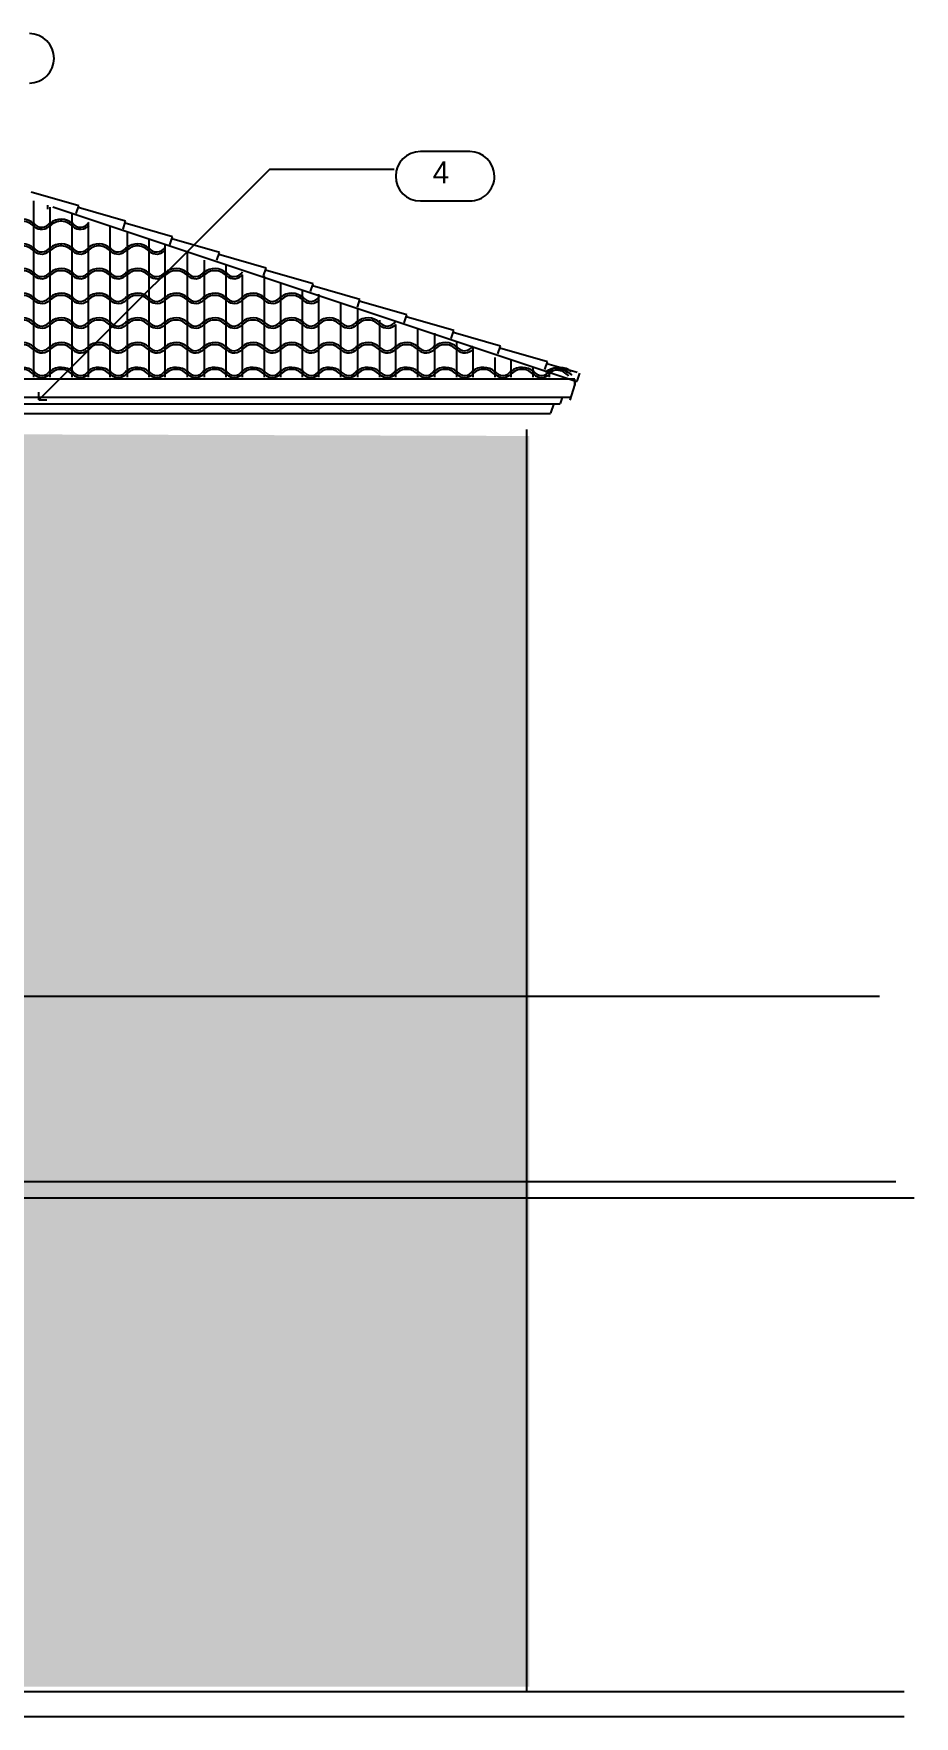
# Model space of a CAD drawing. Extents: x -92740 to -63661, y -15771 to -4391.
# Drawn here: x -85923 to -85602, y -10132 to -9518 of the extents above; entities that cross this region are included whole.
import ezdxf
from ezdxf.enums import TextEntityAlignment as Align

# ---------------------------------------------------------------- set-up
doc = ezdxf.new("R2010")
doc.units = 0
doc.header["$MEASUREMENT"] = 0
for name, color, linetype in [('B1NOTES', 2, 'Continuous'), ('ELEVATIONS', 7, 'Continuous'), ('ROOFTILE', 7, 'Continuous'), ('STUCCO', 4, 'Continuous')]:
    doc.layers.add(name, color=color, linetype=linetype)
doc.styles.add('DCADTXTSTYLE1', font='AVG_TP')

msp = doc.modelspace()

# ---------------------------------------------------------------- hatches: boundary and pattern name
at = {"layer": 'STUCCO', "linetype": 'Continuous', "ltscale": 18}
h = msp.add_hatch(dxfattribs=at)
h.set_pattern_fill('cement', color=9, scale=1.5625, style=0, pattern_type=2)
h.set_pattern_definition([(20, (0, 0), (-2.1376259, 5.8730789), [-6.09375015, 0.15625]), (55, (0, 0), (-5.11970028, 3.58485273), [-6.09375015, 0.15625]), (80, (0, 0), (-6.15504846, 1.0853011), [-6.09375015, 0.15625])])
h.paths.add_polyline_path([(-86696.25, -9662), (-86696.25, -10121), (-85742.25, -10121), (-85742.25, -9665)], flags=0)

# ---------------------------------------------------------------- linework, layer by layer
at = {"layer": 'B1NOTES', "color": 1, "linetype": 'Continuous', "ltscale": 18}
for p, q in [((-85915.5, -9527.33), (-85915.5, -9527.33)), ((-85764, -9561.33), (-85782, -9561.33)), ((-85755, -9570.33), (-85755, -9570.33)), ((-85782, -9579.33), (-85764, -9579.33))]:
    msp.add_line(p, q, dxfattribs=at)
for centre, start, end in [((-85924.5, -9527.33), 0, 90), ((-85924.5, -9527.33), 269.99999, 360), ((-85782, -9570.33), 90, 180), ((-85764, -9570.33), 0, 90), ((-85782, -9570.33), 180, 269.99999), ((-85764, -9570.33), 269.99999, 360)]:
    msp.add_arc(centre, 9, start, end, dxfattribs=at)
at = {"layer": 'ELEVATIONS', "color": 2, "linetype": 'Continuous', "ltscale": 12}
for p, q in [((-85837, -9567.83), (-85921, -9651.83)), ((-85791.5, -9567.83), (-85837, -9567.83))]:
    msp.add_line(p, q, dxfattribs=at)
at = {"layer": 'ELEVATIONS', "color": 1, "linetype": 'Continuous', "ltscale": 18}
for p, q in [((-85906.48, -9581.04), (-85923.8, -9576.06)), ((-85725.72, -9645), (-85915.99, -9581.58)), ((-85907.43, -9583.89), (-85906.48, -9581.04)), ((-85889.41, -9586.73), (-85906.72, -9581.75)), ((-85890.36, -9589.58), (-85889.41, -9586.73)), ((-85872.33, -9592.42), (-85889.64, -9587.44)), ((-85873.28, -9595.27), (-85872.33, -9592.42)), ((-85855.25, -9598.12), (-85872.57, -9593.14)), ((-85856.2, -9600.96), (-85855.25, -9598.12)), ((-85838.18, -9603.81), (-85855.49, -9598.83)), ((-85839.13, -9606.65), (-85838.18, -9603.81)), ((-85821.1, -9609.5), (-85838.41, -9604.52)), ((-85822.05, -9612.35), (-85821.1, -9609.5)), ((-85804.03, -9615.19), (-85821.34, -9610.21)), ((-85804.97, -9618.04), (-85804.03, -9615.19)), ((-85786.95, -9620.88), (-85804.26, -9615.9)), ((-85787.9, -9623.73), (-85786.95, -9620.88)), ((-85769.87, -9626.58), (-85787.19, -9621.6)), ((-85770.82, -9629.42), (-85769.87, -9626.58)), ((-85752.8, -9632.27), (-85770.11, -9627.29)), ((-85753.74, -9635.11), (-85752.8, -9632.27)), ((-85735.72, -9637.96), (-85753.03, -9632.98)), ((-85736.67, -9640.81), (-85735.72, -9637.96)), ((-85724.86, -9641.87), (-85735.96, -9638.67)), ((-85724.84, -9645), (-85723.89, -9642.15)), ((-85725.75, -9644.33), (-86714.15, -9644.33)), ((-85725.78, -9646.48), (-85727.59, -9651.91)), ((-85725.85, -9644.33), (-85725.85, -9646.48)), ((-85725.78, -9644.98), (-85724.84, -9645)), ((-85725.75, -9645), (-85725.75, -9646.48)), ((-85727.59, -9651.01), (-86712.71, -9651.01)), ((-85731.01, -9653.4), (-86708.99, -9653.4)), ((-85733.38, -9653.14), (-85734.57, -9656.7)), ((-85730.3, -9651.01), (-85731.01, -9653.14)), ((-85734.57, -9656.96), (-86705.43, -9656.96)), ((-85743.36, -9662.63), (-85743.36, -10122.78)), ((-87875.25, -10131.78), (-85605.75, -10131.78))]:
    msp.add_line(p, q, dxfattribs=at)
at = {"layer": 'ELEVATIONS', "color": 1, "linetype": 'Continuous', "ltscale": 12}
for q in [(-85921, -9649), (-85918.17, -9651.83)]:
    msp.add_line((-85921, -9651.83), q, dxfattribs=at)
at = {"layer": 'ELEVATIONS', "color": 2, "linetype": 'Continuous', "ltscale": 18}
for p, q in [((-87872.25, -9869.28), (-85614.75, -9869.28)), ((-87529.5, -9936.78), (-85608.75, -9936.78)), ((-87522.75, -9942.78), (-85602, -9942.78)), ((-87867, -10122.78), (-85605.75, -10122.78))]:
    msp.add_line(p, q, dxfattribs=at)
at = {"layer": 'ROOFTILE', "color": 7, "linetype": 'Continuous', "ltscale": 18}
for p, q in [((-85922.81, -9643.58), (-85922.81, -9579.25)), ((-85917.75, -9582.36), (-85917.75, -9580.86)), ((-85916.87, -9643.58), (-85916.87, -9581.58)), ((-85908.9, -9643.58), (-85908.9, -9583.69)), ((-85902.96, -9643.58), (-85902.96, -9587.12)), ((-85894.99, -9643.58), (-85894.99, -9588.58)), ((-85888.79, -9643.58), (-85888.79, -9590.64)), ((-85880.82, -9643.58), (-85880.82, -9593.3)), ((-85875, -9643.58), (-85875, -9595.24)), ((-85866.89, -9643.58), (-85866.89, -9597.94)), ((-85860.69, -9643.58), (-85860.69, -9600.87)), ((-85852.72, -9643.58), (-85852.72, -9602.67)), ((-85846.78, -9643.58), (-85846.78, -9606.22)), ((-85838.81, -9643.58), (-85838.81, -9606.65)), ((-85832.87, -9643.58), (-85832.87, -9609.28)), ((-85824.9, -9643.58), (-85824.9, -9611.58)), ((-85818.96, -9643.58), (-85818.96, -9613.29)), ((-85810.99, -9643.58), (-85810.99, -9616.58)), ((-85804.79, -9643.58), (-85804.79, -9618.5)), ((-85796.82, -9643.58), (-85796.82, -9622.8)), ((-85791, -9643.58), (-85791, -9624.34)), ((-85782.89, -9643.58), (-85782.89, -9625.94)), ((-85776.69, -9643.58), (-85776.69, -9627.47)), ((-85768.72, -9643.58), (-85768.72, -9630.67)), ((-85762.78, -9643.58), (-85762.78, -9632.53)), ((-85754.81, -9643.58), (-85754.81, -9636.41)), ((-85748.87, -9643.58), (-85748.87, -9637.06)), ((-85740.9, -9643.58), (-85740.9, -9639.94)), ((-85734.96, -9643.58), (-85734.96, -9640.82))]:
    msp.add_line(p, q, dxfattribs=at)
for centre, radius, start, end in [((-85927.01, -9592.14), 6.16, 46.51541, 131.14652), ((-85927.01, -9592.14), 5.41, 36.06439, 138.01279), ((-85919.97, -9585.48), 3.44, 211.65043, 331.60524), ((-85919.97, -9585.48), 4.19, 228.33814, 319.07068), ((-85912.92, -9592.14), 6.16, 46.51541, 131.14652), ((-85912.92, -9592.14), 5.41, 36.06439, 138.01279), ((-85905.88, -9585.48), 3.44, 211.65043, 331.60524), ((-85905.88, -9585.48), 4.19, 228.33814, 319.07068), ((-85927.01, -9601.14), 6.16, 46.51541, 131.14652), ((-85927.01, -9601.14), 5.41, 36.06439, 138.01279), ((-85919.97, -9594.48), 3.44, 211.65043, 331.60524), ((-85919.97, -9594.48), 4.19, 228.33814, 319.07068), ((-85912.92, -9601.14), 6.16, 46.51541, 131.14652), ((-85912.92, -9601.14), 5.41, 36.06439, 138.01279), ((-85905.88, -9594.48), 3.44, 211.65043, 331.60524), ((-85905.88, -9594.48), 4.19, 228.33814, 319.07068), ((-85899.19, -9601.14), 6.16, 46.51541, 131.14652), ((-85899.19, -9601.14), 5.41, 36.06439, 138.01279), ((-85892.15, -9594.48), 3.44, 211.65043, 331.60524), ((-85892.15, -9594.48), 4.19, 228.33814, 319.07068), ((-85885.1, -9601.14), 6.16, 46.51541, 131.14652), ((-85885.1, -9601.14), 5.41, 36.06439, 138.01279), ((-85878.06, -9594.48), 3.44, 211.65043, 331.60524), ((-85878.06, -9594.48), 4.19, 228.33814, 319.07068), ((-85927.01, -9610.14), 6.16, 46.51541, 131.14652), ((-85927.01, -9610.14), 5.41, 36.06439, 138.01279), ((-85919.97, -9603.48), 3.44, 211.65043, 331.60524), ((-85919.97, -9603.48), 4.19, 228.33814, 319.07068), ((-85912.92, -9610.14), 6.16, 46.51541, 131.14652), ((-85912.92, -9610.14), 5.41, 36.06439, 138.01279), ((-85905.88, -9603.48), 3.44, 211.65043, 331.60524), ((-85905.88, -9603.48), 4.19, 228.33814, 319.07068), ((-85899.19, -9610.14), 6.16, 46.51541, 131.14652), ((-85899.19, -9610.14), 5.41, 36.06439, 138.01279), ((-85892.15, -9603.48), 3.44, 211.65043, 331.60524), ((-85892.15, -9603.48), 4.19, 228.33814, 319.07068), ((-85885.1, -9610.14), 6.16, 46.51541, 131.14652), ((-85885.1, -9610.14), 5.41, 36.06439, 138.01279), ((-85878.06, -9603.48), 3.44, 211.65043, 331.60524), ((-85878.06, -9603.48), 4.19, 228.33814, 319.07068), ((-85871, -9610.14), 6.16, 46.51541, 131.14652), ((-85871, -9610.14), 5.41, 36.06439, 138.01279), ((-85863.96, -9603.48), 3.44, 211.65043, 331.60524), ((-85863.96, -9603.48), 4.19, 228.33814, 319.07068), ((-85856.92, -9610.14), 6.16, 46.51541, 131.14652), ((-85856.92, -9610.14), 5.41, 36.06439, 138.01279), ((-85849.87, -9603.48), 3.44, 211.65043, 331.60524), ((-85849.87, -9603.48), 4.19, 228.33814, 319.07068), ((-85927.01, -9619.14), 6.16, 46.51541, 131.14652), ((-85927.01, -9619.14), 5.41, 36.06439, 138.01279), ((-85919.97, -9612.48), 3.44, 211.65043, 331.60524), ((-85919.97, -9612.48), 4.19, 228.33814, 319.07068), ((-85912.92, -9619.14), 6.16, 46.51541, 131.14652), ((-85912.92, -9619.14), 5.41, 36.06439, 138.01279), ((-85905.88, -9612.48), 3.44, 211.65043, 331.60524), ((-85905.88, -9612.48), 4.19, 228.33814, 319.07068), ((-85899.19, -9619.14), 6.16, 46.51541, 131.14652), ((-85899.19, -9619.14), 5.41, 36.06439, 138.01279), ((-85892.15, -9612.48), 3.44, 211.65043, 331.60524), ((-85892.15, -9612.48), 4.19, 228.33814, 319.07068), ((-85885.1, -9619.14), 6.16, 46.51541, 131.14652), ((-85885.1, -9619.14), 5.41, 36.06439, 138.01279), ((-85878.06, -9612.48), 3.44, 211.65043, 331.60524), ((-85878.06, -9612.48), 4.19, 228.33814, 319.07068), ((-85871, -9619.14), 6.16, 46.51541, 131.14652), ((-85871, -9619.14), 5.41, 36.06439, 138.01279), ((-85863.96, -9612.48), 3.44, 211.65043, 331.60524), ((-85863.96, -9612.48), 4.19, 228.33814, 319.07068), ((-85856.92, -9619.14), 6.16, 46.51541, 131.14652), ((-85856.92, -9619.14), 5.41, 36.06439, 138.01279), ((-85849.87, -9612.48), 3.44, 211.65043, 331.60524), ((-85849.87, -9612.48), 4.19, 228.33814, 319.07068), ((-85843.01, -9619.14), 6.16, 46.51541, 131.14652), ((-85843.01, -9619.14), 5.41, 36.06439, 138.01279), ((-85835.97, -9612.48), 3.44, 211.65043, 331.60524), ((-85835.97, -9612.48), 4.19, 228.33814, 319.07068), ((-85828.92, -9619.14), 6.16, 46.51541, 131.14652), ((-85828.92, -9619.14), 5.41, 36.06439, 138.01279), ((-85821.88, -9612.48), 3.44, 211.65043, 331.60524), ((-85821.88, -9612.48), 4.19, 228.33814, 319.07068), ((-85927.01, -9628.14), 6.16, 46.51541, 131.14652), ((-85927.01, -9628.14), 5.41, 36.06439, 138.01279), ((-85919.97, -9621.48), 3.44, 211.65043, 331.60524), ((-85919.97, -9621.48), 4.19, 228.33814, 319.07068), ((-85912.92, -9628.14), 6.16, 46.51541, 131.14652), ((-85912.92, -9628.14), 5.41, 36.06439, 138.01279), ((-85905.88, -9621.48), 3.44, 211.65043, 331.60524), ((-85905.88, -9621.48), 4.19, 228.33814, 319.07068), ((-85899.19, -9628.14), 6.16, 46.51541, 131.14652), ((-85899.19, -9628.14), 5.41, 36.06439, 138.01279), ((-85892.15, -9621.48), 3.44, 211.65043, 331.60524), ((-85892.15, -9621.48), 4.19, 228.33814, 319.07068), ((-85885.1, -9628.14), 6.16, 46.51541, 131.14652), ((-85885.1, -9628.14), 5.41, 36.06439, 138.01279), ((-85878.06, -9621.48), 3.44, 211.65043, 331.60524), ((-85878.06, -9621.48), 4.19, 228.33814, 319.07068), ((-85871, -9628.14), 6.16, 46.51541, 131.14652), ((-85871, -9628.14), 5.41, 36.06439, 138.01279), ((-85863.96, -9621.48), 3.44, 211.65043, 331.60524), ((-85863.96, -9621.48), 4.19, 228.33814, 319.07068), ((-85856.92, -9628.14), 6.16, 46.51541, 131.14652), ((-85856.92, -9628.14), 5.41, 36.06439, 138.01279), ((-85849.87, -9621.48), 3.44, 211.65043, 331.60524), ((-85849.87, -9621.48), 4.19, 228.33814, 319.07068), ((-85843.01, -9628.14), 6.16, 46.51541, 131.14652), ((-85843.01, -9628.14), 5.41, 36.06439, 138.01279), ((-85835.97, -9621.48), 3.44, 211.65043, 331.60524), ((-85835.97, -9621.48), 4.19, 228.33814, 319.07068), ((-85828.92, -9628.14), 6.16, 46.51541, 131.14652), ((-85828.92, -9628.14), 5.41, 36.06439, 138.01279), ((-85821.88, -9621.48), 3.44, 211.65043, 331.60524), ((-85821.88, -9621.48), 4.19, 228.33814, 319.07068), ((-85815.19, -9628.14), 6.16, 46.51541, 131.14652), ((-85815.19, -9628.14), 5.41, 36.06439, 138.01279), ((-85808.15, -9621.48), 3.44, 211.65043, 331.60524), ((-85808.15, -9621.48), 4.19, 228.33814, 319.07068), ((-85801.1, -9628.14), 6.16, 46.51541, 131.14652), ((-85801.1, -9628.14), 5.41, 36.06439, 138.01279), ((-85794.06, -9621.48), 3.44, 211.65043, 331.60524), ((-85794.06, -9621.48), 4.19, 228.33814, 319.07068), ((-85927.01, -9637.14), 6.16, 46.51541, 131.14652), ((-85912.92, -9637.14), 6.16, 46.51541, 131.14652), ((-85899.19, -9637.14), 6.16, 46.51541, 131.14652), ((-85885.1, -9637.14), 6.16, 46.51541, 131.14652), ((-85871, -9637.14), 6.16, 46.51541, 131.14652), ((-85856.92, -9637.14), 6.16, 46.51541, 131.14652), ((-85843.01, -9637.14), 6.16, 46.51541, 131.14652), ((-85828.92, -9637.14), 6.16, 46.51541, 131.14652), ((-85815.19, -9637.14), 6.16, 46.51541, 131.14652), ((-85801.1, -9637.14), 6.16, 46.51541, 131.14652), ((-85787, -9637.14), 6.16, 46.51541, 131.14652), ((-85772.92, -9637.14), 6.16, 46.51541, 131.14652), ((-85927.01, -9637.14), 5.41, 36.06439, 138.01279), ((-85919.97, -9630.48), 3.44, 211.65043, 331.60524), ((-85919.97, -9630.48), 4.19, 228.33814, 319.07068), ((-85912.92, -9637.14), 5.41, 36.06439, 138.01279), ((-85905.88, -9630.48), 3.44, 211.65043, 331.60524), ((-85905.88, -9630.48), 4.19, 228.33814, 319.07068), ((-85899.19, -9637.14), 5.41, 36.06439, 138.01279), ((-85892.15, -9630.48), 3.44, 211.65043, 331.60524), ((-85892.15, -9630.48), 4.19, 228.33814, 319.07068), ((-85885.1, -9637.14), 5.41, 36.06439, 138.01279), ((-85878.06, -9630.48), 3.44, 211.65043, 331.60524), ((-85878.06, -9630.48), 4.19, 228.33814, 319.07068), ((-85871, -9637.14), 5.41, 36.06439, 138.01279), ((-85863.96, -9630.48), 3.44, 211.65043, 331.60524), ((-85863.96, -9630.48), 4.19, 228.33814, 319.07068), ((-85856.92, -9637.14), 5.41, 36.06439, 138.01279), ((-85849.87, -9630.48), 3.44, 211.65043, 331.60524), ((-85849.87, -9630.48), 4.19, 228.33814, 319.07068), ((-85843.01, -9637.14), 5.41, 36.06439, 138.01279), ((-85835.97, -9630.48), 3.44, 211.65043, 331.60524), ((-85835.97, -9630.48), 4.19, 228.33814, 319.07068), ((-85828.92, -9637.14), 5.41, 36.06439, 138.01279), ((-85821.88, -9630.48), 3.44, 211.65043, 331.60524), ((-85821.88, -9630.48), 4.19, 228.33814, 319.07068), ((-85815.19, -9637.14), 5.41, 36.06439, 138.01279), ((-85808.15, -9630.48), 3.44, 211.65043, 331.60524), ((-85808.15, -9630.48), 4.19, 228.33814, 319.07068), ((-85801.1, -9637.14), 5.41, 36.06439, 138.01279), ((-85794.06, -9630.48), 3.44, 211.65043, 331.60524), ((-85794.06, -9630.48), 4.19, 228.33814, 319.07068), ((-85787, -9637.14), 5.41, 36.06439, 138.01279), ((-85779.96, -9630.48), 3.44, 211.65043, 331.60524), ((-85779.96, -9630.48), 4.19, 228.33814, 319.07068), ((-85772.92, -9637.14), 5.41, 36.06439, 138.01279), ((-85765.87, -9630.48), 3.44, 211.65043, 331.60524), ((-85765.87, -9630.48), 4.19, 228.33814, 319.07068), ((-85927.01, -9646.14), 6.16, 46.51541, 131.14652), ((-85927.01, -9646.14), 5.41, 36.06439, 138.01279), ((-85919.97, -9639.48), 3.44, 211.65043, 331.60524), ((-85919.97, -9639.48), 4.19, 228.33814, 319.07068), ((-85912.92, -9646.14), 6.16, 46.51541, 131.14652), ((-85912.92, -9646.14), 5.41, 36.06439, 138.01279), ((-85905.88, -9639.48), 3.44, 211.65043, 331.60524), ((-85905.88, -9639.48), 4.19, 228.33814, 319.07068), ((-85899.19, -9646.14), 6.16, 46.51541, 131.14652), ((-85899.19, -9646.14), 5.41, 36.06439, 138.01279), ((-85892.15, -9639.48), 3.44, 211.65043, 331.60524), ((-85892.15, -9639.48), 4.19, 228.33814, 319.07068), ((-85885.1, -9646.14), 6.16, 46.51541, 131.14652), ((-85885.1, -9646.14), 5.41, 36.06439, 138.01279), ((-85878.06, -9639.48), 3.44, 211.65043, 331.60524), ((-85878.06, -9639.48), 4.19, 228.33814, 319.07068), ((-85871, -9646.14), 6.16, 46.51541, 131.14652), ((-85871, -9646.14), 5.41, 36.06439, 138.01279), ((-85863.96, -9639.48), 3.44, 211.65043, 331.60524), ((-85863.96, -9639.48), 4.19, 228.33814, 319.07068), ((-85856.92, -9646.14), 6.16, 46.51541, 131.14652), ((-85856.92, -9646.14), 5.41, 36.06439, 138.01279), ((-85849.87, -9639.48), 3.44, 211.65043, 331.60524), ((-85849.87, -9639.48), 4.19, 228.33814, 319.07068), ((-85843.01, -9646.14), 6.16, 46.51541, 131.14652), ((-85843.01, -9646.14), 5.41, 36.06439, 138.01279), ((-85835.97, -9639.48), 3.44, 211.65043, 331.60524), ((-85835.97, -9639.48), 4.19, 228.33814, 319.07068), ((-85828.92, -9646.14), 6.16, 46.51541, 131.14652), ((-85828.92, -9646.14), 5.41, 36.06439, 138.01279), ((-85821.88, -9639.48), 3.44, 211.65043, 331.60524), ((-85821.88, -9639.48), 4.19, 228.33814, 319.07068), ((-85815.19, -9646.14), 6.16, 46.51541, 131.14652), ((-85815.19, -9646.14), 5.41, 36.06439, 138.01279), ((-85808.15, -9639.48), 3.44, 211.65043, 331.60524), ((-85808.15, -9639.48), 4.19, 228.33814, 319.07068), ((-85801.1, -9646.14), 6.16, 46.51541, 131.14652), ((-85801.1, -9646.14), 5.41, 36.06439, 138.01279), ((-85794.06, -9639.48), 3.44, 211.65043, 331.60524), ((-85794.06, -9639.48), 4.19, 228.33814, 319.07068), ((-85787, -9646.14), 6.16, 46.51541, 131.14652), ((-85787, -9646.14), 5.41, 36.06439, 138.01279), ((-85779.96, -9639.48), 3.44, 211.65043, 331.60524), ((-85779.96, -9639.48), 4.19, 228.33814, 319.07068), ((-85772.92, -9646.14), 6.16, 46.51541, 131.14652), ((-85772.92, -9646.14), 5.41, 36.06439, 138.01279), ((-85765.87, -9639.48), 3.44, 211.65043, 331.60524), ((-85765.87, -9639.48), 4.19, 228.33814, 319.07068), ((-85759.01, -9646.14), 6.16, 46.51541, 131.14652), ((-85759.01, -9646.14), 5.41, 36.06439, 138.01279), ((-85751.97, -9639.48), 3.44, 211.65043, 331.60524), ((-85751.97, -9639.48), 4.19, 228.33814, 319.07068), ((-85744.92, -9646.14), 6.16, 46.51541, 131.14652), ((-85744.92, -9646.14), 5.41, 36.06439, 138.01279), ((-85737.88, -9639.48), 3.44, 211.65043, 331.60524), ((-85737.88, -9639.48), 4.19, 228.33814, 319.07068), ((-85732.42, -9646.42), 6.16, 46.51541, 131.14652), ((-85732.42, -9646.42), 5.41, 36.06439, 138.01279), ((-85731.19, -9646.14), 6.16, 46.51541, 131.14652), ((-85731.19, -9646.14), 5.41, 36.06439, 138.01279)]:
    msp.add_arc(centre, radius, start, end, dxfattribs=at)

# ---------------------------------------------------------------- texts
at = {"layer": 'B1NOTES', "color": 3, "linetype": 'Continuous', "ltscale": 12, "style": 'DCADTXTSTYLE1'}
msp.add_text('4', height=8, dxfattribs=at).set_placement((-85777.5, -9575.33), align=Align.BOTTOM_LEFT)

doc.saveas('drawing.dxf')
